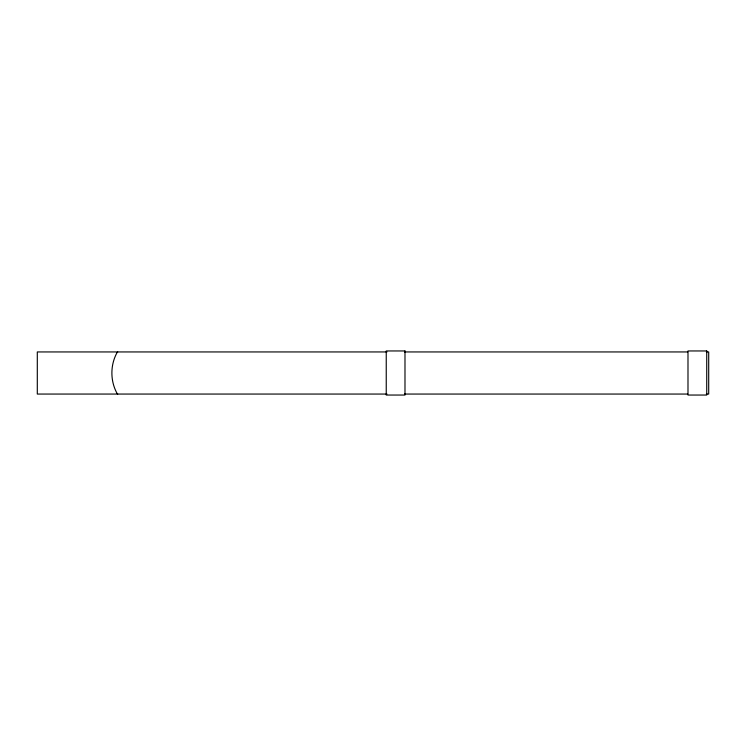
<?xml version="1.0" encoding="UTF-8"?>
<svg xmlns="http://www.w3.org/2000/svg" width="746" height="746" viewBox="0 0 746 746"><rect width="100%" height="100%" fill="white"/><g stroke="black" fill="none" stroke-linecap="round" stroke-linejoin="round"><path stroke-width="1.12" d="M117.728 351.944L117.01 352.662C110.184 365.223 110.184 380.777 117.01 393.338L117.728 394.056M386.988 351.944L37.3 351.944L37.3 394.056L386.988 394.056M404.472 351.944L687.719 351.944M706.369 351.944L708.7 351.944L708.7 394.056L706.369 394.056M404.472 394.056L687.719 394.056M404.985 350.956L386.241 350.956L386.241 395.044L404.985 395.044L404.985 350.956M706.732 350.956L687.989 350.956L687.989 395.044L706.732 395.044L706.732 350.956"/></g></svg>
